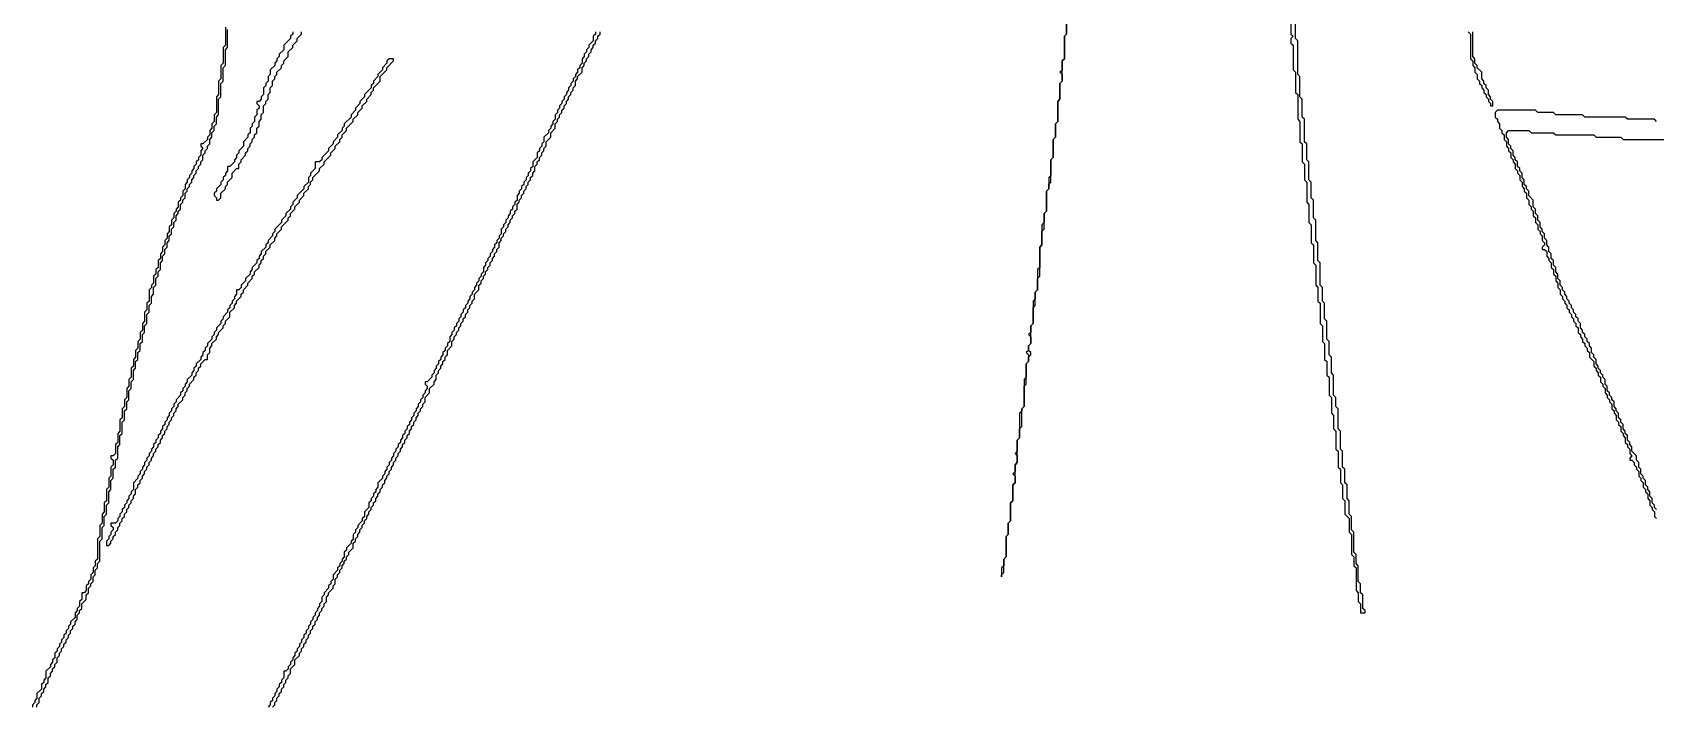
# Model space of a CAD drawing. Header units: metres. Extents: x 0 to 100, y 0 to 141.
# Drawn here: x 36.38 to 54.46, y 49.24 to 56.74 of the extents above; entities that cross this region are included whole.
import ezdxf

# ---------------------------------------------------------------- set-up
doc = ezdxf.new("R2010")
doc.units = ezdxf.units.M

msp = doc.modelspace()

# ---------------------------------------------------------------- linework, layer by layer
for points in [[(50.4, 57.025), (50.4, 56.725), (50.425, 56.7), (50.4, 56.675), (50.4, 56.625), (50.425, 56.6), (50.425, 56.325), (50.45, 56.3), (50.45, 56.075), (50.475, 56.05), (50.475, 55.775), (50.5, 55.75), (50.5, 55.525), (50.525, 55.5), (50.525, 55.3), (50.55, 55.275), (50.55, 55.1), (50.575, 55.075), (50.575, 54.85), (50.6, 54.825), (50.6, 54.625), (50.625, 54.6), (50.625, 54.4), (50.65, 54.375), (50.65, 54.175), (50.675, 54.15), (50.675, 53.925), (50.7, 53.9), (50.7, 53.75), (50.725, 53.725), (50.725, 53.5), (50.75, 53.475), (50.75, 53.3), (50.775, 53.275), (50.775, 53.1), (50.8, 53.075), (50.8, 52.925), (50.825, 52.9), (50.825, 52.7), (50.85, 52.675), (50.85, 52.5), (50.875, 52.475), (50.875, 52.325), (50.9, 52.3), (50.9, 52.1), (50.925, 52.075), (50.925, 51.9), (50.95, 51.875), (50.95, 51.725), (50.975, 51.7), (50.975, 51.55), (51, 51.525), (51, 51.375), (51.05, 51.325), (51.05, 51.175), (51.075, 51.15), (51.075, 50.925), (51.1, 50.9), (51.1, 50.8), (51.125, 50.775), (51.125, 50.525), (51.15, 50.5), (51.15, 50.4), (51.175, 50.375), (51.175, 50.275), (51.225, 50.275), (51.225, 50.3), (51.2, 50.325), (51.2, 50.475), (51.175, 50.5), (51.175, 50.6), (51.15, 50.625), (51.15, 50.8), (51.125, 50.825), (51.125, 50.925), (51.1, 50.95), (51.1, 51.175), (51.075, 51.2), (51.075, 51.35), (51.05, 51.375), (51.05, 51.525), (51.025, 51.55), (51.025, 51.7), (51, 51.725), (51, 51.875), (50.975, 51.9), (50.975, 52.075), (50.95, 52.1), (50.95, 52.3), (50.925, 52.325), (50.925, 52.55), (50.9, 52.575), (50.9, 52.675), (50.875, 52.7), (50.875, 52.925), (50.85, 52.95), (50.85, 53.125), (50.825, 53.15), (50.825, 53.3), (50.8, 53.325), (50.8, 53.525), (50.775, 53.55), (50.775, 53.725), (50.75, 53.75), (50.75, 53.9), (50.725, 53.925), (50.725, 54.175), (50.7, 54.2), (50.7, 54.4), (50.675, 54.425), (50.675, 54.65), (50.65, 54.675), (50.65, 54.875), (50.625, 54.9), (50.625, 55.075), (50.6, 55.1), (50.6, 55.3), (50.575, 55.325), (50.575, 55.5), (50.55, 55.525), (50.55, 55.775), (50.525, 55.8), (50.525, 56), (50.5, 56.025), (50.5, 56.25), (50.475, 56.275), (50.475, 56.65), (50.45, 56.675), (50.45, 56.975)], [(38.525, 56.8), (38.525, 56.6), (38.5, 56.575), (38.5, 56.4), (38.475, 56.375), (38.475, 56.225), (38.45, 56.2), (38.45, 56.05), (38.425, 56.025), (38.425, 55.85), (38.4, 55.825), (38.4, 55.75), (38.375, 55.725), (38.375, 55.675), (38.35, 55.65), (38.35, 55.6), (38.325, 55.575), (38.325, 55.55), (38.275, 55.5), (38.25, 55.5), (38.25, 55.475), (38.275, 55.45), (38.25, 55.425), (38.25, 55.375), (38.225, 55.35), (38.225, 55.325), (38.2, 55.3), (38.2, 55.275), (38.175, 55.25), (38.175, 55.225), (38.15, 55.2), (38.15, 55.175), (38.125, 55.15), (38.125, 55.125), (38.1, 55.1), (38.1, 55.075), (38.075, 55.05), (38.075, 55), (38.05, 54.975), (38.05, 54.925), (38.025, 54.9), (38.025, 54.875), (38, 54.85), (38, 54.8), (37.975, 54.775), (37.975, 54.75), (37.95, 54.725), (37.95, 54.675), (37.925, 54.65), (37.925, 54.6), (37.9, 54.575), (37.9, 54.525), (37.875, 54.5), (37.875, 54.45), (37.85, 54.425), (37.85, 54.375), (37.825, 54.35), (37.825, 54.3), (37.8, 54.275), (37.8, 54.225), (37.775, 54.2), (37.775, 54.125), (37.75, 54.1), (37.75, 54.05), (37.725, 54.025), (37.725, 53.95), (37.7, 53.925), (37.7, 53.9), (37.675, 53.875), (37.675, 53.75), (37.65, 53.725), (37.65, 53.65), (37.625, 53.625), (37.625, 53.525), (37.6, 53.5), (37.6, 53.425), (37.575, 53.4), (37.575, 53.325), (37.55, 53.3), (37.55, 53.225), (37.525, 53.2), (37.525, 53.125), (37.5, 53.1), (37.5, 53.025), (37.475, 53), (37.475, 52.9), (37.45, 52.875), (37.45, 52.8), (37.425, 52.775), (37.425, 52.675), (37.4, 52.65), (37.4, 52.575), (37.375, 52.55), (37.375, 52.45), (37.35, 52.425), (37.35, 52.3), (37.325, 52.275), (37.325, 52.175), (37.3, 52.15), (37.3, 52.05), (37.275, 52.025), (37.25, 52.025), (37.25, 52), (37.275, 51.975), (37.275, 51.925), (37.25, 51.9), (37.25, 51.8), (37.225, 51.775), (37.225, 51.675), (37.2, 51.65), (37.2, 51.525), (37.175, 51.5), (37.175, 51.4), (37.15, 51.375), (37.15, 51.275), (37.125, 51.25), (37.125, 51.125), (37.1, 51.1), (37.1, 50.875), (37.075, 50.85), (37.075, 50.8), (37.05, 50.775), (37.05, 50.725), (37.025, 50.7), (37.025, 50.65), (37, 50.625), (37, 50.6), (36.975, 50.575), (36.975, 50.525), (36.95, 50.5), (36.925, 50.5), (36.925, 50.425), (36.9, 50.4), (36.9, 50.35), (36.875, 50.325), (36.875, 50.3), (36.85, 50.275), (36.85, 50.225), (36.8, 50.175), (36.8, 50.15), (36.775, 50.125), (36.775, 50.1), (36.75, 50.075), (36.75, 50.05), (36.725, 50.025), (36.725, 50), (36.7, 49.975), (36.7, 49.95), (36.675, 49.925), (36.675, 49.9), (36.65, 49.875), (36.65, 49.85), (36.625, 49.825), (36.625, 49.775), (36.6, 49.75), (36.6, 49.725), (36.575, 49.7), (36.575, 49.675), (36.525, 49.625), (36.525, 49.55), (36.5, 49.525), (36.5, 49.5), (36.475, 49.475), (36.475, 49.425), (36.425, 49.375), (36.425, 49.325), (36.4, 49.3), (36.4, 49.275), (36.375, 49.25), (36.375, 49.225)], [(47.9, 56.85), (47.9, 56.725), (47.875, 56.7), (47.875, 56.45), (47.85, 56.425), (47.85, 56.325), (47.825, 56.3), (47.85, 56.275), (47.85, 56.2), (47.825, 56.175), (47.825, 56), (47.8, 55.975), (47.8, 55.75), (47.775, 55.725), (47.775, 55.575), (47.75, 55.55), (47.75, 55.35), (47.725, 55.325), (47.725, 55.15), (47.7, 55.125), (47.7, 55), (47.675, 54.975), (47.675, 54.75), (47.65, 54.725), (47.65, 54.625), (47.625, 54.6), (47.625, 54.375), (47.6, 54.35), (47.6, 54.125), (47.575, 54.1), (47.575, 53.875), (47.55, 53.85), (47.55, 53.775), (47.525, 53.75), (47.525, 53.5), (47.5, 53.475), (47.5, 53.4), (47.475, 53.375), (47.5, 53.35), (47.5, 53.275), (47.475, 53.25), (47.475, 53.2), (47.45, 53.175), (47.475, 53.15), (47.475, 53.075), (47.45, 53.05), (47.45, 52.9), (47.425, 52.875), (47.425, 52.575), (47.4, 52.55), (47.4, 52.525), (47.375, 52.5), (47.375, 52.225), (47.35, 52.2), (47.35, 52.075), (47.325, 52.05), (47.35, 52.025), (47.35, 51.95), (47.325, 51.925), (47.325, 51.85), (47.3, 51.825), (47.325, 51.8), (47.325, 51.725), (47.3, 51.7), (47.3, 51.525), (47.275, 51.5), (47.275, 51.3), (47.25, 51.275), (47.25, 51.15), (47.225, 51.125), (47.225, 50.9), (47.2, 50.875), (47.2, 50.8), (47.175, 50.775), (47.175, 50.675), (47.175, 50.7), (47.2, 50.725), (47.2, 50.875), (47.225, 50.9), (47.225, 51.125), (47.25, 51.15), (47.25, 51.275), (47.275, 51.3), (47.275, 51.5), (47.3, 51.525), (47.3, 51.7), (47.325, 51.725), (47.325, 51.925), (47.35, 51.95), (47.35, 52.2), (47.375, 52.225), (47.375, 52.325), (47.4, 52.35), (47.4, 52.55), (47.425, 52.575), (47.425, 52.8), (47.45, 52.825), (47.45, 53.05), (47.475, 53.075), (47.475, 53.125), (47.5, 53.15), (47.5, 53.175), (47.475, 53.2), (47.475, 53.25), (47.5, 53.275), (47.5, 53.475), (47.525, 53.5), (47.525, 53.675), (47.55, 53.7), (47.55, 53.85), (47.575, 53.875), (47.575, 54), (47.6, 54.025), (47.6, 54.35), (47.625, 54.375), (47.625, 54.525), (47.65, 54.55), (47.65, 54.725), (47.675, 54.75), (47.675, 54.975), (47.7, 55), (47.7, 55.05), (47.725, 55.075), (47.725, 55.325), (47.75, 55.35), (47.75, 55.55), (47.775, 55.575), (47.775, 55.725), (47.8, 55.75), (47.8, 55.975), (47.825, 56), (47.825, 56.175), (47.85, 56.2), (47.85, 56.425), (47.875, 56.45), (47.875, 56.7), (47.9, 56.725), (47.9, 56.85)], [(36.425, 49.225), (36.425, 49.25), (36.45, 49.275), (36.45, 49.325), (36.475, 49.35), (36.475, 49.375), (36.5, 49.4), (36.5, 49.425), (36.525, 49.45), (36.525, 49.475), (36.55, 49.5), (36.55, 49.55), (36.575, 49.575), (36.575, 49.6), (36.6, 49.625), (36.6, 49.65), (36.625, 49.675), (36.625, 49.7), (36.65, 49.725), (36.65, 49.775), (36.675, 49.8), (36.675, 49.825), (36.7, 49.85), (36.7, 49.875), (36.725, 49.9), (36.725, 49.925), (36.75, 49.95), (36.75, 49.975), (36.775, 50), (36.775, 50.025), (36.8, 50.05), (36.8, 50.075), (36.825, 50.1), (36.825, 50.125), (36.85, 50.15), (36.85, 50.175), (36.875, 50.2), (36.875, 50.25), (36.9, 50.275), (36.9, 50.3), (36.925, 50.325), (36.925, 50.375), (36.975, 50.425), (36.975, 50.475), (37, 50.5), (37, 50.55), (37.025, 50.575), (37.025, 50.6), (37.05, 50.625), (37.05, 50.675), (37.075, 50.7), (37.075, 50.75), (37.1, 50.775), (37.1, 50.825), (37.125, 50.85), (37.125, 51.075), (37.15, 51.1), (37.15, 51.225), (37.175, 51.25), (37.175, 51.35), (37.2, 51.375), (37.2, 51.475), (37.225, 51.5), (37.225, 51.625), (37.25, 51.65), (37.25, 51.75), (37.275, 51.775), (37.275, 51.875), (37.3, 51.9), (37.3, 51.975), (37.325, 52), (37.325, 52.125), (37.35, 52.15), (37.35, 52.25), (37.375, 52.275), (37.375, 52.4), (37.4, 52.425), (37.4, 52.525), (37.425, 52.55), (37.425, 52.625), (37.45, 52.65), (37.45, 52.75), (37.475, 52.775), (37.475, 52.85), (37.5, 52.875), (37.5, 52.975), (37.525, 53), (37.525, 53.075), (37.55, 53.1), (37.55, 53.175), (37.575, 53.2), (37.575, 53.275), (37.6, 53.3), (37.6, 53.375), (37.625, 53.4), (37.625, 53.475), (37.65, 53.5), (37.65, 53.6), (37.675, 53.625), (37.675, 53.7), (37.7, 53.725), (37.7, 53.8), (37.725, 53.825), (37.725, 53.9), (37.75, 53.925), (37.75, 54), (37.775, 54.025), (37.775, 54.075), (37.8, 54.1), (37.8, 54.175), (37.825, 54.2), (37.825, 54.25), (37.85, 54.275), (37.85, 54.325), (37.875, 54.35), (37.875, 54.4), (37.9, 54.425), (37.9, 54.475), (37.925, 54.5), (37.925, 54.55), (37.95, 54.575), (37.95, 54.625), (37.975, 54.65), (37.975, 54.7), (38, 54.725), (38, 54.75), (38.025, 54.775), (38.025, 54.825), (38.05, 54.85), (38.05, 54.875), (38.075, 54.9), (38.075, 54.95), (38.1, 54.975), (38.1, 55), (38.125, 55.025), (38.125, 55.05), (38.15, 55.075), (38.15, 55.1), (38.175, 55.125), (38.175, 55.15), (38.2, 55.175), (38.2, 55.2), (38.225, 55.225), (38.225, 55.25), (38.25, 55.275), (38.25, 55.3), (38.275, 55.325), (38.275, 55.375), (38.3, 55.4), (38.3, 55.425), (38.325, 55.45), (38.325, 55.475), (38.35, 55.5), (38.35, 55.55), (38.375, 55.575), (38.375, 55.625), (38.4, 55.65), (38.4, 55.7), (38.425, 55.725), (38.425, 55.8), (38.45, 55.825), (38.45, 56), (38.475, 56.025), (38.475, 56.175), (38.5, 56.2), (38.5, 56.35), (38.525, 56.375), (38.525, 56.55), (38.55, 56.575), (38.55, 56.775)], [(39.275, 56.75), (39.275, 56.725), (39.25, 56.7), (39.25, 56.675), (39.175, 56.6), (39.175, 56.55), (39.125, 56.5), (39.125, 56.475), (39.1, 56.45), (39.1, 56.425), (39.075, 56.4), (39.075, 56.375), (39.025, 56.325), (39.025, 56.275), (39, 56.25), (39, 56.2), (38.975, 56.175), (38.975, 56.15), (38.95, 56.125), (38.95, 56.05), (38.925, 56.025), (38.925, 56), (38.9, 55.975), (38.875, 55.975), (38.875, 55.95), (38.9, 55.925), (38.9, 55.9), (38.875, 55.875), (38.875, 55.825), (38.85, 55.8), (38.85, 55.75), (38.825, 55.725), (38.825, 55.7), (38.8, 55.675), (38.8, 55.625), (38.775, 55.6), (38.775, 55.575), (38.725, 55.525), (38.725, 55.475), (38.675, 55.425), (38.675, 55.4), (38.65, 55.375), (38.65, 55.35), (38.625, 55.325), (38.625, 55.3), (38.575, 55.25), (38.55, 55.25), (38.55, 55.2), (38.525, 55.175), (38.525, 55.15), (38.5, 55.125), (38.5, 55.1), (38.475, 55.075), (38.475, 55.05), (38.425, 55), (38.425, 54.975), (38.4, 54.95), (38.4, 54.925), (38.425, 54.9), (38.425, 54.875), (38.45, 54.875), (38.475, 54.9), (38.475, 54.95), (38.525, 55), (38.525, 55.025), (38.55, 55.05), (38.55, 55.075), (38.6, 55.125), (38.6, 55.175), (38.65, 55.225), (38.675, 55.225), (38.675, 55.275), (38.7, 55.3), (38.7, 55.325), (38.75, 55.375), (38.75, 55.4), (38.775, 55.425), (38.775, 55.45), (38.8, 55.475), (38.8, 55.5), (38.825, 55.525), (38.825, 55.55), (38.85, 55.575), (38.85, 55.6), (38.875, 55.625), (38.875, 55.675), (38.9, 55.7), (38.9, 55.75), (38.925, 55.775), (38.925, 55.825), (38.95, 55.85), (38.95, 55.925), (38.975, 55.95), (38.975, 55.975), (39, 56), (39, 56.05), (39.025, 56.075), (39.025, 56.125), (39.05, 56.15), (39.05, 56.2), (39.075, 56.225), (39.075, 56.25), (39.1, 56.275), (39.1, 56.3), (39.15, 56.35), (39.15, 56.375), (39.175, 56.4), (39.175, 56.425), (39.225, 56.475), (39.225, 56.525), (39.275, 56.575), (39.275, 56.6), (39.325, 56.65), (39.325, 56.675), (39.375, 56.725), (39.375, 56.75)], [(42.65, 56.75), (42.65, 56.725), (42.625, 56.7), (42.625, 56.65), (42.575, 56.6), (42.575, 56.575), (42.55, 56.55), (42.55, 56.525), (42.525, 56.5), (42.525, 56.475), (42.5, 56.45), (42.5, 56.4), (42.475, 56.375), (42.475, 56.35), (42.45, 56.325), (42.45, 56.3), (42.425, 56.275), (42.425, 56.25), (42.4, 56.225), (42.4, 56.2), (42.375, 56.175), (42.375, 56.15), (42.35, 56.125), (42.35, 56.1), (42.325, 56.075), (42.325, 56.05), (42.3, 56.025), (42.3, 56), (42.275, 55.975), (42.275, 55.95), (42.25, 55.925), (42.25, 55.9), (42.225, 55.875), (42.225, 55.85), (42.2, 55.825), (42.2, 55.775), (42.175, 55.75), (42.175, 55.725), (42.15, 55.7), (42.15, 55.675), (42.125, 55.65), (42.125, 55.625), (42.075, 55.575), (42.075, 55.525), (42.05, 55.5), (42.05, 55.475), (42.025, 55.45), (42.025, 55.425), (42, 55.4), (42, 55.35), (41.95, 55.3), (41.95, 55.25), (41.925, 55.225), (41.925, 55.2), (41.9, 55.175), (41.9, 55.15), (41.875, 55.125), (41.875, 55.1), (41.85, 55.075), (41.85, 55.05), (41.825, 55.025), (41.825, 55), (41.8, 54.975), (41.8, 54.95), (41.775, 54.925), (41.775, 54.875), (41.75, 54.85), (41.75, 54.825), (41.725, 54.8), (41.725, 54.775), (41.7, 54.75), (41.7, 54.725), (41.675, 54.7), (41.675, 54.675), (41.65, 54.65), (41.65, 54.625), (41.625, 54.6), (41.625, 54.575), (41.6, 54.55), (41.6, 54.5), (41.575, 54.475), (41.575, 54.45), (41.55, 54.425), (41.55, 54.4), (41.525, 54.375), (41.525, 54.35), (41.5, 54.325), (41.5, 54.3), (41.475, 54.275), (41.475, 54.25), (41.45, 54.225), (41.45, 54.2), (41.425, 54.175), (41.425, 54.15), (41.4, 54.125), (41.4, 54.075), (41.375, 54.05), (41.375, 54.025), (41.35, 54), (41.35, 53.975), (41.325, 53.95), (41.325, 53.925), (41.3, 53.9), (41.3, 53.875), (41.275, 53.85), (41.275, 53.825), (41.25, 53.8), (41.25, 53.775), (41.225, 53.75), (41.225, 53.725), (41.2, 53.7), (41.2, 53.675), (41.175, 53.65), (41.175, 53.625), (41.15, 53.6), (41.15, 53.575), (41.125, 53.55), (41.125, 53.525), (41.1, 53.5), (41.1, 53.475), (41.075, 53.45), (41.075, 53.425), (41.05, 53.4), (41.05, 53.375), (41.025, 53.35), (41.025, 53.3), (41, 53.275), (41, 53.25), (40.975, 53.225), (40.975, 53.2), (40.95, 53.175), (40.95, 53.15), (40.925, 53.125), (40.925, 53.1), (40.9, 53.075), (40.9, 53.05), (40.875, 53.025), (40.875, 53), (40.85, 52.975), (40.85, 52.95), (40.825, 52.925), (40.825, 52.9), (40.775, 52.85), (40.75, 52.85), (40.75, 52.825), (40.775, 52.8), (40.775, 52.775), (40.75, 52.75), (40.75, 52.725), (40.725, 52.7), (40.725, 52.675), (40.7, 52.65), (40.7, 52.625), (40.675, 52.6), (40.675, 52.575), (40.65, 52.55), (40.65, 52.525), (40.625, 52.5), (40.625, 52.475), (40.6, 52.45), (40.6, 52.425), (40.575, 52.4), (40.575, 52.375), (40.55, 52.35), (40.55, 52.325), (40.525, 52.3), (40.525, 52.275), (40.5, 52.25), (40.5, 52.225), (40.475, 52.2), (40.475, 52.175), (40.45, 52.15), (40.45, 52.125), (40.425, 52.1), (40.425, 52.075), (40.4, 52.05), (40.4, 52.025), (40.375, 52), (40.375, 51.975), (40.35, 51.95), (40.35, 51.925), (40.325, 51.9), (40.325, 51.875), (40.3, 51.85), (40.3, 51.825), (40.275, 51.8), (40.275, 51.775), (40.225, 51.725), (40.225, 51.675), (40.2, 51.65), (40.2, 51.625), (40.175, 51.6), (40.175, 51.575), (40.15, 51.55), (40.15, 51.525), (40.125, 51.5), (40.125, 51.45), (40.075, 51.4), (40.075, 51.35), (40.05, 51.325), (40.05, 51.3), (40, 51.25), (40, 51.225), (39.975, 51.2), (39.975, 51.175), (39.95, 51.15), (39.95, 51.1), (39.925, 51.075), (39.925, 51.05), (39.875, 51), (39.875, 50.975), (39.85, 50.95), (39.85, 50.9), (39.825, 50.875), (39.825, 50.85), (39.8, 50.825), (39.8, 50.8), (39.775, 50.775), (39.775, 50.75), (39.725, 50.7), (39.725, 50.65), (39.7, 50.625), (39.7, 50.6), (39.675, 50.575), (39.675, 50.55), (39.625, 50.5), (39.625, 50.475), (39.6, 50.45), (39.6, 50.4), (39.575, 50.375), (39.575, 50.35), (39.55, 50.325), (39.55, 50.3), (39.525, 50.275), (39.525, 50.25), (39.5, 50.225), (39.5, 50.2), (39.475, 50.175), (39.475, 50.15), (39.45, 50.125), (39.45, 50.1), (39.425, 50.075), (39.425, 50.05), (39.4, 50.025), (39.4, 50), (39.375, 49.975), (39.375, 49.95), (39.35, 49.925), (39.35, 49.9), (39.325, 49.875), (39.325, 49.85), (39.3, 49.825), (39.3, 49.8), (39.275, 49.775), (39.275, 49.75), (39.25, 49.725), (39.25, 49.7), (39.225, 49.675), (39.225, 49.65), (39.2, 49.625), (39.175, 49.625), (39.175, 49.55), (39.15, 49.525), (39.15, 49.5), (39.125, 49.475), (39.125, 49.45), (39.1, 49.425), (39.1, 49.4), (39.075, 49.375), (39.075, 49.35), (39.05, 49.325), (39.05, 49.3), (39.025, 49.275), (39.025, 49.25), (39, 49.225)], [(39.05, 49.225), (39.075, 49.25), (39.075, 49.275), (39.1, 49.3), (39.1, 49.325), (39.125, 49.35), (39.125, 49.375), (39.15, 49.4), (39.15, 49.425), (39.175, 49.45), (39.175, 49.475), (39.2, 49.5), (39.2, 49.525), (39.225, 49.55), (39.225, 49.575), (39.25, 49.6), (39.25, 49.65), (39.3, 49.7), (39.3, 49.75), (39.35, 49.8), (39.35, 49.825), (39.375, 49.85), (39.375, 49.875), (39.4, 49.9), (39.4, 49.925), (39.425, 49.95), (39.425, 49.975), (39.45, 50), (39.45, 50.025), (39.475, 50.05), (39.475, 50.075), (39.5, 50.1), (39.5, 50.125), (39.525, 50.15), (39.525, 50.175), (39.55, 50.2), (39.55, 50.225), (39.575, 50.25), (39.575, 50.275), (39.6, 50.3), (39.6, 50.325), (39.625, 50.35), (39.625, 50.375), (39.65, 50.4), (39.65, 50.45), (39.675, 50.475), (39.675, 50.5), (39.725, 50.55), (39.725, 50.575), (39.75, 50.6), (39.75, 50.65), (39.775, 50.675), (39.775, 50.7), (39.8, 50.725), (39.8, 50.75), (39.825, 50.775), (39.825, 50.8), (39.85, 50.825), (39.85, 50.85), (39.875, 50.875), (39.875, 50.9), (39.9, 50.925), (39.9, 50.95), (39.95, 51), (39.95, 51.05), (39.975, 51.075), (39.975, 51.1), (40, 51.125), (40, 51.15), (40.025, 51.175), (40.025, 51.2), (40.05, 51.225), (40.05, 51.25), (40.075, 51.275), (40.075, 51.3), (40.1, 51.325), (40.1, 51.35), (40.125, 51.375), (40.125, 51.4), (40.15, 51.425), (40.15, 51.45), (40.175, 51.475), (40.175, 51.5), (40.2, 51.525), (40.2, 51.55), (40.225, 51.575), (40.225, 51.6), (40.25, 51.625), (40.25, 51.65), (40.275, 51.675), (40.275, 51.7), (40.3, 51.725), (40.3, 51.75), (40.325, 51.775), (40.325, 51.8), (40.35, 51.825), (40.35, 51.85), (40.375, 51.875), (40.375, 51.9), (40.4, 51.925), (40.4, 51.95), (40.425, 51.975), (40.425, 52), (40.45, 52.025), (40.45, 52.05), (40.475, 52.075), (40.475, 52.1), (40.5, 52.125), (40.5, 52.15), (40.525, 52.175), (40.525, 52.2), (40.55, 52.225), (40.55, 52.25), (40.575, 52.275), (40.575, 52.3), (40.6, 52.325), (40.6, 52.35), (40.625, 52.375), (40.625, 52.4), (40.65, 52.425), (40.65, 52.45), (40.675, 52.475), (40.675, 52.5), (40.7, 52.525), (40.7, 52.55), (40.725, 52.575), (40.725, 52.6), (40.75, 52.625), (40.75, 52.675), (40.8, 52.725), (40.8, 52.775), (40.85, 52.825), (40.85, 52.85), (40.875, 52.875), (40.875, 52.925), (40.9, 52.95), (40.9, 52.975), (40.925, 53), (40.925, 53.025), (40.95, 53.05), (40.95, 53.075), (40.975, 53.1), (40.975, 53.125), (41, 53.15), (41, 53.2), (41.05, 53.25), (41.05, 53.3), (41.075, 53.325), (41.075, 53.35), (41.1, 53.375), (41.1, 53.4), (41.125, 53.425), (41.125, 53.45), (41.15, 53.475), (41.15, 53.5), (41.175, 53.525), (41.175, 53.55), (41.2, 53.575), (41.2, 53.6), (41.225, 53.625), (41.225, 53.65), (41.25, 53.675), (41.25, 53.7), (41.275, 53.725), (41.275, 53.75), (41.3, 53.775), (41.3, 53.825), (41.35, 53.875), (41.35, 53.925), (41.375, 53.95), (41.375, 53.975), (41.4, 54), (41.4, 54.025), (41.425, 54.05), (41.425, 54.075), (41.45, 54.1), (41.45, 54.125), (41.475, 54.15), (41.475, 54.175), (41.5, 54.2), (41.5, 54.225), (41.525, 54.25), (41.525, 54.275), (41.55, 54.3), (41.55, 54.325), (41.575, 54.35), (41.575, 54.4), (41.6, 54.425), (41.6, 54.45), (41.625, 54.475), (41.625, 54.5), (41.65, 54.525), (41.65, 54.55), (41.675, 54.575), (41.675, 54.6), (41.7, 54.625), (41.7, 54.65), (41.725, 54.675), (41.725, 54.7), (41.75, 54.725), (41.75, 54.75), (41.775, 54.775), (41.775, 54.825), (41.8, 54.85), (41.8, 54.875), (41.825, 54.9), (41.825, 54.925), (41.85, 54.95), (41.85, 54.975), (41.875, 55), (41.875, 55.025), (41.9, 55.05), (41.9, 55.075), (41.925, 55.1), (41.925, 55.125), (41.95, 55.15), (41.95, 55.175), (41.975, 55.2), (41.975, 55.25), (42, 55.275), (42, 55.3), (42.025, 55.325), (42.025, 55.35), (42.05, 55.375), (42.05, 55.4), (42.075, 55.425), (42.075, 55.45), (42.1, 55.475), (42.1, 55.525), (42.15, 55.575), (42.15, 55.625), (42.2, 55.675), (42.2, 55.725), (42.225, 55.75), (42.225, 55.775), (42.25, 55.8), (42.25, 55.825), (42.275, 55.85), (42.275, 55.875), (42.3, 55.9), (42.3, 55.925), (42.325, 55.95), (42.325, 55.975), (42.35, 56), (42.35, 56.025), (42.375, 56.05), (42.375, 56.075), (42.4, 56.1), (42.4, 56.125), (42.425, 56.15), (42.425, 56.2), (42.45, 56.225), (42.45, 56.25), (42.5, 56.3), (42.5, 56.35), (42.525, 56.375), (42.525, 56.4), (42.55, 56.425), (42.55, 56.45), (42.575, 56.475), (42.575, 56.5), (42.6, 56.525), (42.6, 56.55), (42.625, 56.575), (42.625, 56.6), (42.65, 56.625), (42.65, 56.65), (42.675, 56.675), (42.675, 56.7), (42.7, 56.725), (42.7, 56.75)], [(52.375, 56.75), (52.4, 56.725), (52.4, 56.45), (52.425, 56.425), (52.425, 56.375), (52.45, 56.35), (52.45, 56.3), (52.475, 56.275), (52.475, 56.225), (52.5, 56.2), (52.5, 56.175), (52.525, 56.15), (52.525, 56.125), (52.55, 56.1), (52.55, 56.075), (52.575, 56.05), (52.575, 56.025), (52.6, 56), (52.6, 55.975), (52.625, 55.95), (52.625, 55.925), (52.65, 55.925), (52.65, 55.975), (52.625, 56), (52.625, 56.025), (52.6, 56.05), (52.6, 56.1), (52.575, 56.125), (52.575, 56.15), (52.55, 56.175), (52.55, 56.2), (52.525, 56.225), (52.525, 56.3), (52.475, 56.35), (52.475, 56.375), (52.45, 56.4), (52.45, 56.45), (52.425, 56.475), (52.425, 56.75)], [(54.475, 55.75), (54.45, 55.775), (54.15, 55.775), (54.125, 55.8), (53.675, 55.8), (53.65, 55.825), (53.35, 55.825), (53.325, 55.85), (53.15, 55.85), (53.125, 55.875), (52.7, 55.875), (52.675, 55.85), (52.675, 55.8), (52.7, 55.775), (52.7, 55.75), (52.725, 55.725), (52.725, 55.675), (52.75, 55.65), (52.75, 55.625), (52.775, 55.6), (52.775, 55.55), (52.8, 55.525), (52.8, 55.475), (52.825, 55.45), (52.825, 55.425), (52.85, 55.4), (52.85, 55.35), (52.875, 55.325), (52.875, 55.3), (52.9, 55.275), (52.9, 55.225), (52.925, 55.2), (52.925, 55.175), (52.95, 55.15), (52.95, 55.1), (52.975, 55.075), (52.975, 55.025), (53, 55), (53, 54.975), (53.025, 54.95), (53.025, 54.9), (53.05, 54.875), (53.05, 54.825), (53.075, 54.8), (53.075, 54.775), (53.1, 54.75), (53.1, 54.7), (53.125, 54.675), (53.125, 54.625), (53.15, 54.6), (53.15, 54.55), (53.175, 54.525), (53.175, 54.5), (53.2, 54.475), (53.2, 54.425), (53.225, 54.4), (53.225, 54.375), (53.2, 54.35), (53.2, 54.325), (53.225, 54.325), (53.25, 54.3), (53.25, 54.25), (53.275, 54.225), (53.275, 54.2), (53.3, 54.175), (53.3, 54.125), (53.325, 54.1), (53.325, 54.05), (53.35, 54.025), (53.35, 53.975), (53.375, 53.95), (53.375, 53.9), (53.4, 53.875), (53.4, 53.825), (53.425, 53.8), (53.425, 53.775), (53.45, 53.75), (53.45, 53.725), (53.475, 53.7), (53.475, 53.675), (53.5, 53.65), (53.5, 53.625), (53.525, 53.6), (53.525, 53.575), (53.55, 53.55), (53.55, 53.525), (53.575, 53.5), (53.575, 53.475), (53.6, 53.45), (53.6, 53.4), (53.625, 53.375), (53.625, 53.35), (53.65, 53.325), (53.65, 53.3), (53.675, 53.275), (53.675, 53.25), (53.7, 53.225), (53.7, 53.2), (53.725, 53.175), (53.725, 53.125), (53.775, 53.075), (53.775, 53.025), (53.8, 53), (53.8, 52.975), (53.825, 52.95), (53.825, 52.925), (53.85, 52.9), (53.85, 52.85), (53.875, 52.825), (53.875, 52.8), (53.9, 52.775), (53.9, 52.725), (53.925, 52.7), (53.925, 52.675), (53.95, 52.65), (53.95, 52.625), (53.975, 52.6), (53.975, 52.55), (54, 52.525), (54, 52.5), (54.025, 52.475), (54.025, 52.425), (54.05, 52.4), (54.05, 52.375), (54.075, 52.35), (54.075, 52.3), (54.1, 52.275), (54.1, 52.25), (54.125, 52.225), (54.125, 52.175), (54.15, 52.15), (54.15, 52.125), (54.175, 52.1), (54.175, 52.05), (54.2, 52.025), (54.175, 52), (54.175, 51.975), (54.2, 51.975), (54.225, 51.95), (54.225, 51.925), (54.25, 51.9), (54.25, 51.875), (54.275, 51.85), (54.275, 51.8), (54.3, 51.775), (54.3, 51.75), (54.325, 51.725), (54.325, 51.675), (54.35, 51.65), (54.35, 51.625), (54.375, 51.6), (54.375, 51.55), (54.4, 51.525), (54.4, 51.475), (54.425, 51.45), (54.425, 51.425), (54.45, 51.4), (54.45, 51.35), (54.475, 51.325)], [(54.475, 51.425), (54.45, 51.45), (54.45, 51.475), (54.425, 51.5), (54.425, 51.55), (54.4, 51.575), (54.4, 51.625), (54.375, 51.65), (54.375, 51.675), (54.35, 51.7), (54.35, 51.75), (54.325, 51.775), (54.325, 51.8), (54.3, 51.825), (54.3, 51.875), (54.275, 51.9), (54.275, 51.95), (54.25, 51.975), (54.25, 52.025), (54.2, 52.075), (54.2, 52.125), (54.175, 52.15), (54.175, 52.175), (54.15, 52.2), (54.15, 52.25), (54.125, 52.275), (54.125, 52.3), (54.1, 52.325), (54.1, 52.375), (54.075, 52.4), (54.075, 52.425), (54.05, 52.45), (54.05, 52.5), (54.025, 52.525), (54.025, 52.55), (54, 52.575), (54, 52.625), (53.975, 52.65), (53.975, 52.675), (53.95, 52.7), (53.95, 52.725), (53.925, 52.75), (53.925, 52.8), (53.9, 52.825), (53.9, 52.875), (53.875, 52.9), (53.875, 52.925), (53.85, 52.95), (53.85, 52.975), (53.825, 53), (53.825, 53.025), (53.8, 53.05), (53.8, 53.1), (53.775, 53.125), (53.775, 53.15), (53.75, 53.175), (53.75, 53.225), (53.725, 53.25), (53.725, 53.275), (53.7, 53.3), (53.7, 53.325), (53.675, 53.35), (53.675, 53.375), (53.65, 53.4), (53.65, 53.425), (53.625, 53.45), (53.625, 53.5), (53.6, 53.525), (53.6, 53.55), (53.575, 53.575), (53.575, 53.6), (53.55, 53.625), (53.55, 53.65), (53.525, 53.675), (53.525, 53.7), (53.5, 53.725), (53.5, 53.75), (53.475, 53.775), (53.475, 53.8), (53.45, 53.825), (53.45, 53.85), (53.425, 53.875), (53.425, 53.9), (53.4, 53.925), (53.4, 53.975), (53.375, 54), (53.375, 54.05), (53.35, 54.075), (53.35, 54.125), (53.325, 54.15), (53.325, 54.2), (53.3, 54.225), (53.3, 54.275), (53.275, 54.3), (53.275, 54.35), (53.25, 54.375), (53.25, 54.425), (53.225, 54.45), (53.225, 54.5), (53.2, 54.525), (53.2, 54.55), (53.175, 54.575), (53.175, 54.625), (53.15, 54.65), (53.15, 54.7), (53.125, 54.725), (53.125, 54.775), (53.1, 54.8), (53.1, 54.875), (53.05, 54.925), (53.05, 54.975), (53.025, 55), (53.025, 55.025), (53, 55.05), (53, 55.1), (52.975, 55.125), (52.975, 55.175), (52.95, 55.2), (52.95, 55.225), (52.925, 55.25), (52.925, 55.3), (52.9, 55.325), (52.9, 55.35), (52.875, 55.375), (52.875, 55.425), (52.85, 55.45), (52.85, 55.475), (52.825, 55.5), (52.825, 55.55), (52.8, 55.575), (52.8, 55.625), (52.825, 55.65), (53.05, 55.65), (53.075, 55.625), (53.325, 55.625), (53.35, 55.6), (53.775, 55.6), (53.8, 55.575), (54.075, 55.575), (54.1, 55.55), (54.575, 55.55)]]:
    msp.add_lwpolyline(points)
msp.add_lwpolyline([(40.35, 56.45), (40.325, 56.425), (40.325, 56.4), (40.275, 56.35), (40.275, 56.325), (40.225, 56.275), (40.225, 56.25), (40.175, 56.2), (40.175, 56.175), (40.15, 56.15), (40.15, 56.125), (40.075, 56.05), (40.075, 56.025), (40.025, 55.975), (40.025, 55.95), (39.975, 55.9), (39.975, 55.875), (39.925, 55.825), (39.925, 55.8), (39.85, 55.725), (39.85, 55.7), (39.825, 55.675), (39.825, 55.65), (39.775, 55.6), (39.775, 55.575), (39.725, 55.525), (39.725, 55.5), (39.675, 55.45), (39.675, 55.425), (39.6, 55.35), (39.6, 55.325), (39.575, 55.3), (39.525, 55.3), (39.525, 55.225), (39.475, 55.175), (39.475, 55.15), (39.45, 55.125), (39.45, 55.075), (39.4, 55.025), (39.4, 55), (39.325, 54.925), (39.325, 54.9), (39.275, 54.85), (39.275, 54.825), (39.25, 54.8), (39.25, 54.775), (39.2, 54.725), (39.2, 54.7), (39.15, 54.65), (39.15, 54.625), (39.075, 54.55), (39.075, 54.525), (39.05, 54.5), (39.05, 54.475), (39, 54.425), (39, 54.4), (38.975, 54.375), (38.975, 54.35), (38.925, 54.3), (38.925, 54.275), (38.9, 54.25), (38.9, 54.225), (38.875, 54.2), (38.875, 54.175), (38.825, 54.125), (38.825, 54.1), (38.8, 54.075), (38.8, 54.05), (38.75, 54), (38.75, 53.975), (38.7, 53.925), (38.7, 53.9), (38.675, 53.875), (38.65, 53.875), (38.65, 53.825), (38.625, 53.8), (38.625, 53.775), (38.6, 53.75), (38.6, 53.725), (38.575, 53.7), (38.575, 53.675), (38.55, 53.65), (38.55, 53.625), (38.5, 53.575), (38.5, 53.55), (38.475, 53.525), (38.475, 53.5), (38.425, 53.45), (38.425, 53.425), (38.4, 53.4), (38.4, 53.375), (38.375, 53.35), (38.375, 53.325), (38.325, 53.275), (38.325, 53.25), (38.3, 53.225), (38.3, 53.2), (38.275, 53.175), (38.275, 53.15), (38.25, 53.125), (38.25, 53.1), (38.2, 53.05), (38.2, 53.025), (38.175, 53), (38.175, 52.975), (38.15, 52.95), (38.15, 52.925), (38.1, 52.875), (38.1, 52.85), (38.075, 52.825), (38.075, 52.8), (38.05, 52.775), (38.05, 52.75), (38.025, 52.725), (38.025, 52.7), (37.975, 52.65), (37.975, 52.625), (37.95, 52.6), (37.95, 52.575), (37.925, 52.55), (37.925, 52.525), (37.9, 52.5), (37.9, 52.475), (37.875, 52.45), (37.875, 52.425), (37.85, 52.4), (37.85, 52.375), (37.825, 52.35), (37.825, 52.325), (37.8, 52.3), (37.8, 52.275), (37.775, 52.25), (37.775, 52.225), (37.75, 52.2), (37.75, 52.175), (37.725, 52.15), (37.725, 52.125), (37.7, 52.1), (37.7, 52.075), (37.675, 52.05), (37.675, 52.025), (37.65, 52), (37.65, 51.975), (37.625, 51.95), (37.625, 51.925), (37.6, 51.9), (37.6, 51.875), (37.575, 51.85), (37.575, 51.825), (37.55, 51.8), (37.55, 51.775), (37.5, 51.725), (37.5, 51.65), (37.475, 51.625), (37.475, 51.6), (37.45, 51.575), (37.45, 51.55), (37.425, 51.525), (37.425, 51.5), (37.4, 51.475), (37.4, 51.45), (37.375, 51.425), (37.375, 51.4), (37.35, 51.375), (37.35, 51.35), (37.325, 51.325), (37.325, 51.3), (37.3, 51.275), (37.25, 51.275), (37.25, 51.25), (37.275, 51.225), (37.275, 51.2), (37.25, 51.175), (37.25, 51.15), (37.225, 51.125), (37.225, 51.1), (37.2, 51.075), (37.2, 51.025), (37.225, 51.025), (37.25, 51.05), (37.25, 51.075), (37.275, 51.1), (37.275, 51.125), (37.3, 51.15), (37.3, 51.175), (37.325, 51.2), (37.325, 51.225), (37.35, 51.25), (37.35, 51.275), (37.375, 51.3), (37.375, 51.325), (37.4, 51.35), (37.4, 51.375), (37.425, 51.4), (37.425, 51.425), (37.45, 51.45), (37.45, 51.475), (37.475, 51.5), (37.475, 51.525), (37.5, 51.55), (37.5, 51.575), (37.525, 51.6), (37.525, 51.65), (37.55, 51.675), (37.55, 51.7), (37.575, 51.725), (37.575, 51.75), (37.6, 51.775), (37.6, 51.8), (37.625, 51.825), (37.625, 51.85), (37.65, 51.875), (37.65, 51.9), (37.675, 51.925), (37.675, 51.95), (37.7, 51.975), (37.7, 52), (37.725, 52.025), (37.725, 52.05), (37.75, 52.075), (37.75, 52.1), (37.775, 52.125), (37.775, 52.15), (37.8, 52.175), (37.8, 52.2), (37.825, 52.225), (37.825, 52.25), (37.85, 52.275), (37.85, 52.3), (37.875, 52.325), (37.875, 52.35), (37.9, 52.375), (37.9, 52.4), (37.925, 52.425), (37.925, 52.45), (37.95, 52.475), (37.95, 52.5), (37.975, 52.525), (37.975, 52.55), (38, 52.575), (38, 52.6), (38.05, 52.65), (38.05, 52.675), (38.075, 52.7), (38.075, 52.725), (38.1, 52.75), (38.1, 52.775), (38.125, 52.8), (38.125, 52.825), (38.175, 52.875), (38.175, 52.9), (38.2, 52.925), (38.2, 52.95), (38.225, 52.975), (38.225, 53), (38.25, 53.025), (38.25, 53.05), (38.3, 53.1), (38.325, 53.1), (38.325, 53.15), (38.35, 53.175), (38.35, 53.225), (38.375, 53.25), (38.375, 53.275), (38.425, 53.325), (38.425, 53.35), (38.45, 53.375), (38.45, 53.4), (38.5, 53.45), (38.5, 53.475), (38.525, 53.5), (38.525, 53.525), (38.575, 53.575), (38.575, 53.625), (38.625, 53.675), (38.625, 53.7), (38.65, 53.725), (38.65, 53.75), (38.7, 53.8), (38.7, 53.825), (38.725, 53.85), (38.725, 53.875), (38.775, 53.925), (38.775, 53.95), (38.825, 54), (38.825, 54.025), (38.85, 54.05), (38.85, 54.075), (38.9, 54.125), (38.9, 54.15), (38.925, 54.175), (38.925, 54.2), (38.95, 54.225), (38.95, 54.25), (38.975, 54.275), (38.975, 54.3), (39.025, 54.35), (39.025, 54.375), (39.075, 54.425), (39.075, 54.45), (39.1, 54.475), (39.1, 54.5), (39.15, 54.55), (39.15, 54.575), (39.225, 54.65), (39.225, 54.675), (39.25, 54.7), (39.25, 54.725), (39.3, 54.775), (39.3, 54.8), (39.35, 54.85), (39.35, 54.875), (39.4, 54.925), (39.4, 54.95), (39.45, 55), (39.45, 55.025), (39.475, 55.05), (39.475, 55.075), (39.5, 55.1), (39.5, 55.125), (39.575, 55.2), (39.575, 55.225), (39.625, 55.275), (39.625, 55.3), (39.7, 55.375), (39.7, 55.4), (39.75, 55.45), (39.75, 55.475), (39.8, 55.525), (39.8, 55.55), (39.825, 55.575), (39.825, 55.6), (39.875, 55.65), (39.875, 55.675), (39.95, 55.75), (39.95, 55.775), (40, 55.825), (40, 55.85), (40.05, 55.9), (40.05, 55.925), (40.1, 55.975), (40.1, 56), (40.15, 56.05), (40.15, 56.075), (40.175, 56.1), (40.175, 56.125), (40.25, 56.2), (40.25, 56.25), (40.325, 56.325), (40.325, 56.35), (40.4, 56.425), (40.4, 56.45)], close=True)

doc.saveas('drawing.dxf')
